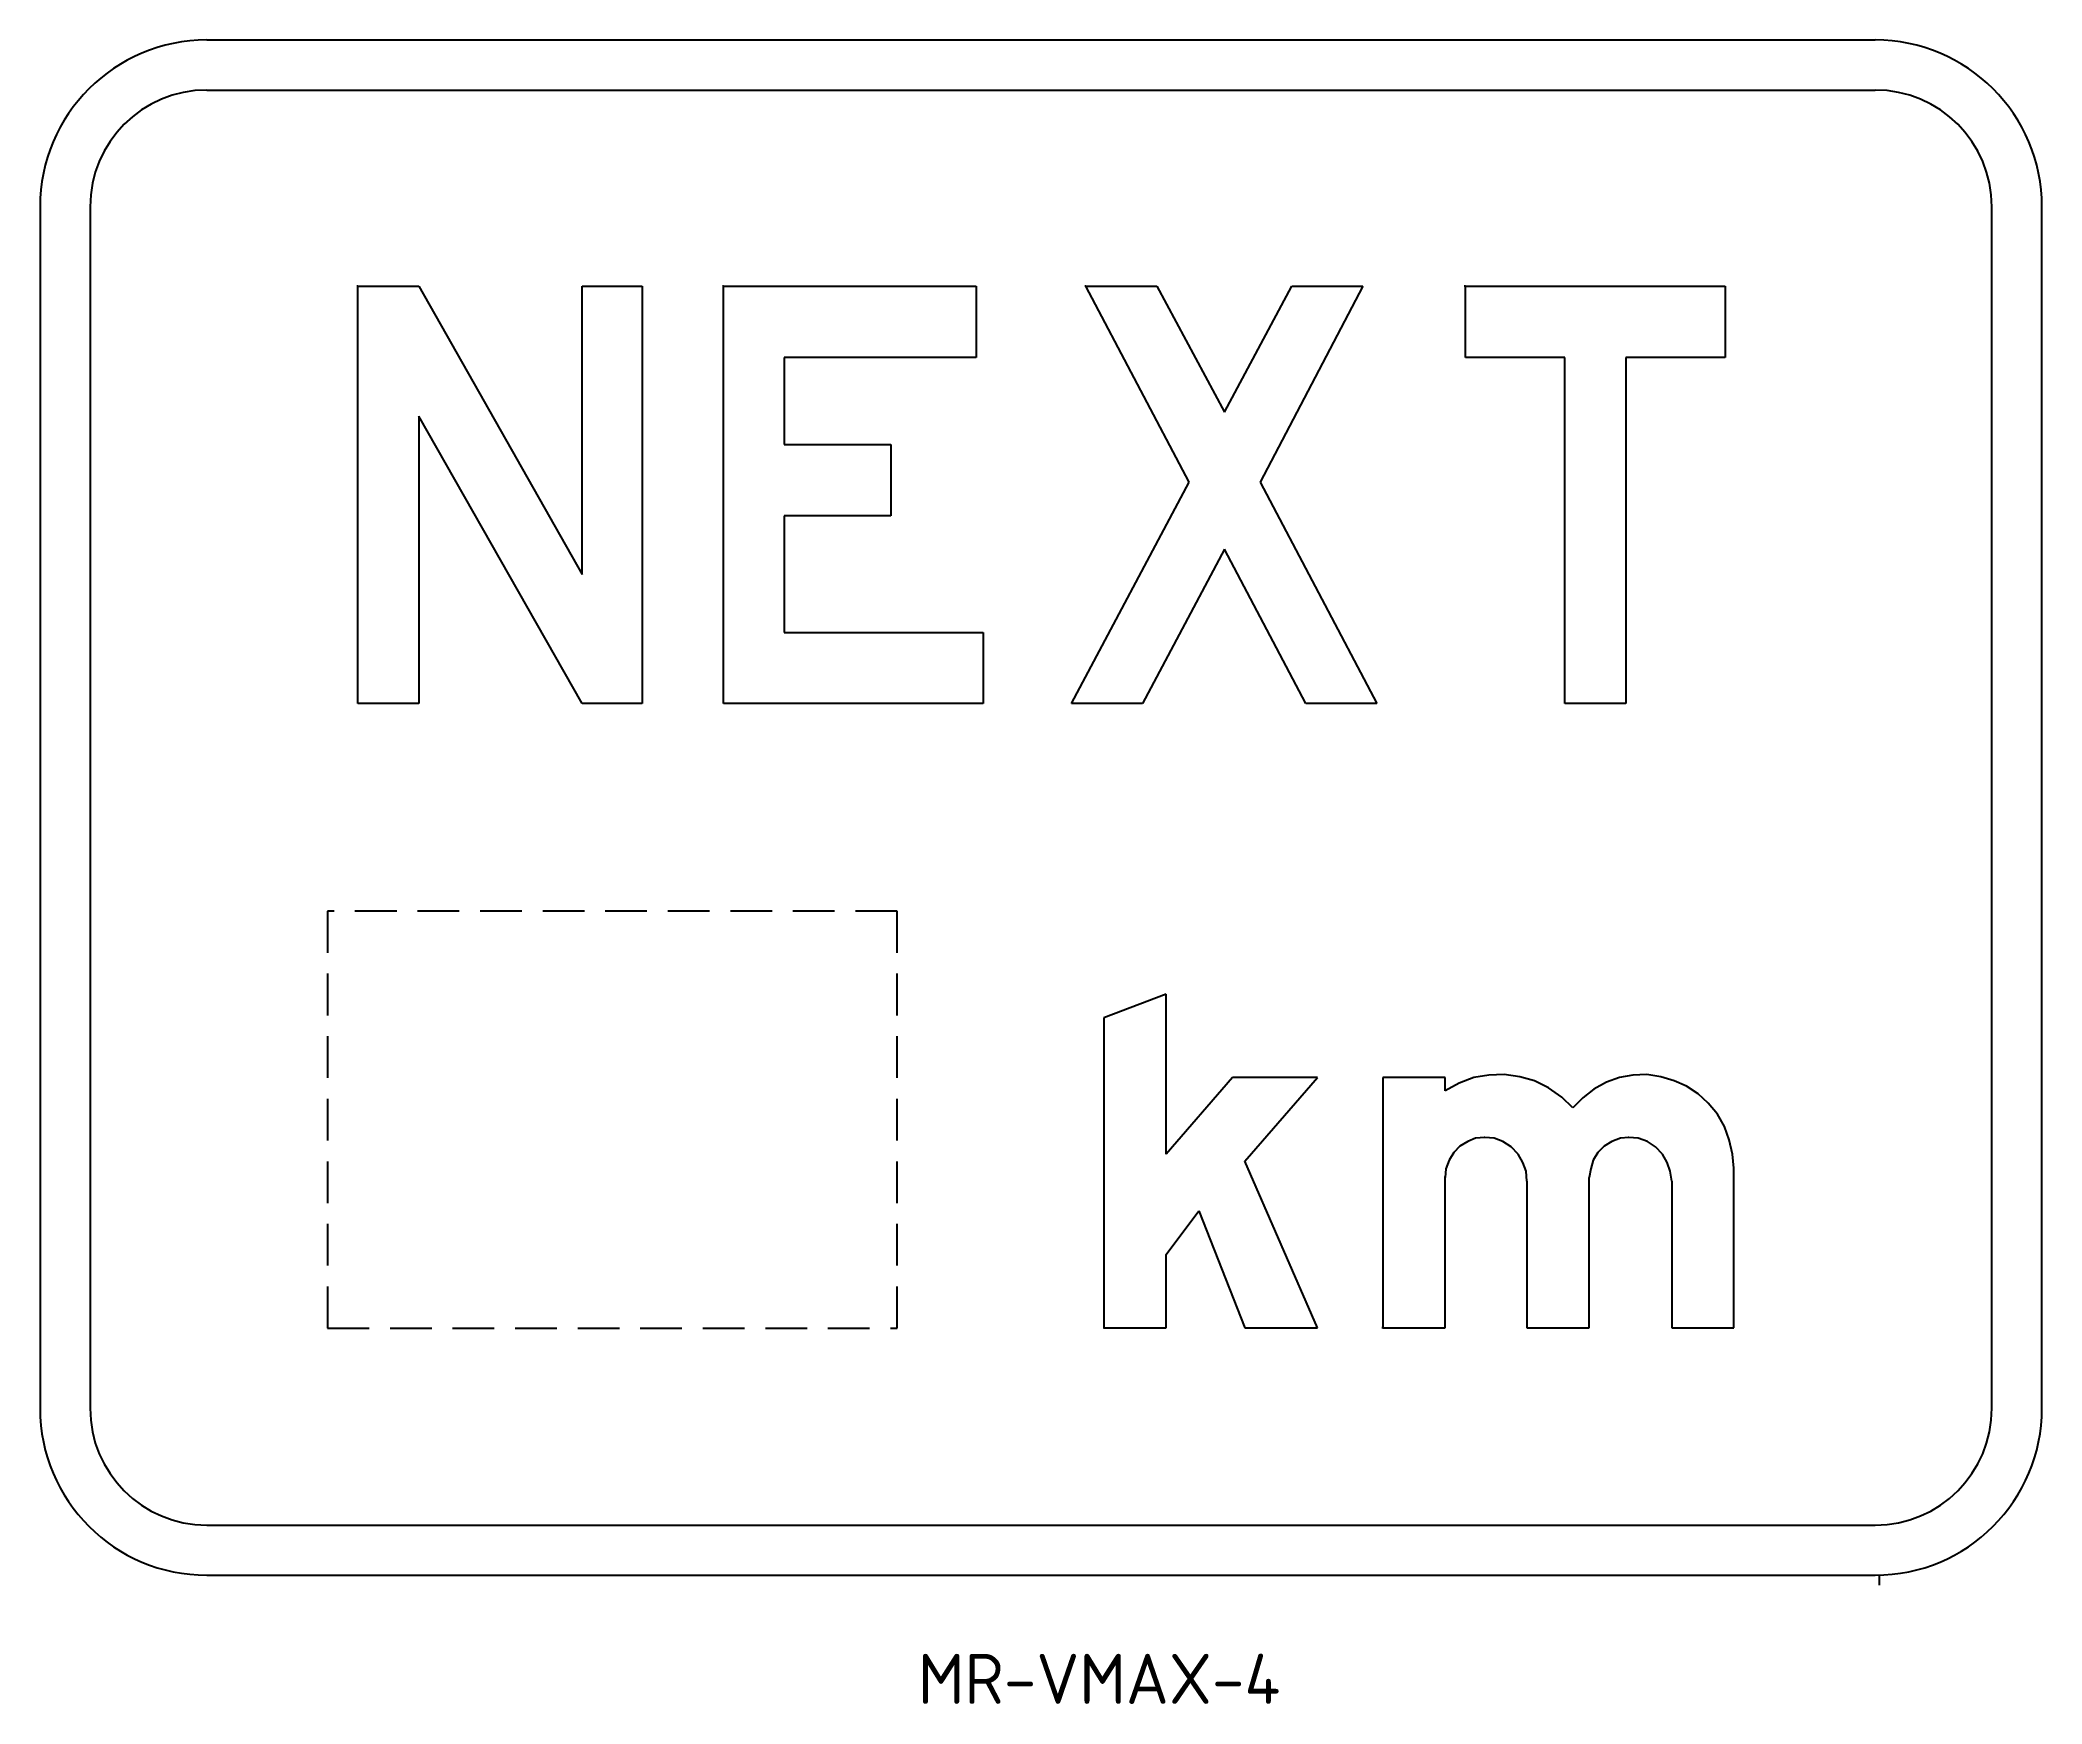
# Model space of a CAD drawing. Extents: x 157 to 277, y 148 to 248.
import ezdxf

# ---------------------------------------------------------------- set-up
doc = ezdxf.new("R2010")
doc.units = 0
doc.linetypes.add('CENTERX2', pattern=[101.6, 63.5, -12.7, 12.7, -12.7])
doc.linetypes.add('DASHED', pattern=[0.75, 0.5, -0.25])
doc.layers.get('0').update_dxf_attribs({"linetype": 'CONTINUOUS'})
doc.layers.add('T25', color=1, linetype='CONTINUOUS')
doc.styles.add('ISO', font='iso3098b.shx')

msp = doc.modelspace()

# ---------------------------------------------------------------- linework, layer by layer
at = {"color": 1}
for p, q in [((176.42, 232.92), (176.36, 232.92)), ((176.42, 232.92), (180.07, 232.92)), ((176.42, 207.91), (176.42, 232.92)), ((180.07, 232.92), (189.87, 215.64)), ((189.87, 215.64), (189.87, 232.92)), ((189.87, 232.92), (193.46, 232.92)), ((193.46, 232.92), (193.46, 207.91)), ((198.33, 232.92), (198.27, 232.92)), ((198.33, 232.92), (213.48, 232.92)), ((198.33, 207.91), (198.33, 232.92)), ((213.48, 232.92), (213.48, 228.66)), ((220.05, 232.92), (219.99, 232.92)), ((220.05, 232.92), (224.31, 232.92)), ((226.26, 221.18), (220.05, 232.92)), ((224.31, 232.92), (228.38, 225.38)), ((228.38, 225.38), (232.4, 232.92)), ((236.66, 232.92), (230.51, 221.18)), ((232.4, 232.92), (236.66, 232.92)), ((242.81, 232.92), (242.74, 232.92)), ((242.81, 232.92), (258.38, 232.92)), ((242.81, 228.66), (242.81, 232.92)), ((258.38, 232.92), (258.38, 228.66)), ((213.48, 228.66), (201.98, 228.66)), ((201.98, 228.66), (201.98, 223.43)), ((248.77, 228.66), (242.81, 228.66)), ((248.77, 207.91), (248.77, 228.66)), ((258.38, 228.66), (252.42, 228.66)), ((252.42, 228.66), (252.42, 207.91)), ((189.87, 207.91), (180.07, 225.13)), ((180.07, 225.13), (180.07, 207.91)), ((201.98, 223.43), (208.37, 223.43)), ((208.37, 223.43), (208.37, 219.17)), ((219.2, 207.91), (226.26, 221.18)), ((230.51, 221.18), (237.51, 207.91)), ((208.37, 219.17), (201.98, 219.17)), ((201.98, 219.17), (201.98, 212.17)), ((228.38, 217.16), (223.46, 207.91)), ((233.25, 207.91), (228.38, 217.16)), ((201.98, 212.17), (213.9, 212.17)), ((213.9, 212.17), (213.9, 207.91)), ((180.07, 207.91), (176.42, 207.91)), ((193.46, 207.91), (189.87, 207.91)), ((213.9, 207.91), (198.33, 207.91)), ((223.46, 207.91), (219.2, 207.91)), ((237.51, 207.91), (233.25, 207.91)), ((252.42, 207.91), (248.77, 207.91)), ((224.88, 190.49), (221.14, 189.09)), ((224.88, 180.92), (224.88, 190.49)), ((221.14, 189.09), (221.14, 170.51)), ((228.85, 185.5), (224.88, 180.92)), ((233.94, 185.5), (228.85, 185.5)), ((229.59, 180.5), (233.94, 185.5)), ((241.59, 185.5), (237.86, 185.5)), ((237.86, 185.5), (237.86, 170.51)), ((241.59, 184.7), (241.59, 185.5)), ((242.43, 185.17), (241.59, 184.7)), ((243.32, 185.5), (242.43, 185.17)), ((244.21, 185.64), (243.32, 185.5)), ((245.14, 185.68), (244.21, 185.64)), ((246.07, 185.54), (245.14, 185.68)), ((246.96, 185.31), (246.07, 185.54)), ((247.8, 184.89), (246.96, 185.31)), ((248.59, 184.33), (247.8, 184.89)), ((251.26, 185.22), (250.51, 184.8)), ((252.05, 185.5), (251.26, 185.22)), ((252.84, 185.64), (252.05, 185.5)), ((253.68, 185.68), (252.84, 185.64)), ((254.52, 185.54), (253.68, 185.68)), ((255.32, 185.31), (254.52, 185.54)), ((256.06, 184.98), (255.32, 185.31)), ((256.76, 184.52), (256.06, 184.98)), ((249.25, 183.68), (248.59, 184.33)), ((249.85, 184.28), (249.25, 183.68)), ((250.51, 184.8), (249.85, 184.28)), ((257.37, 183.96), (256.76, 184.52)), ((257.93, 183.3), (257.37, 183.96)), ((258.35, 182.56), (257.93, 183.3)), ((258.63, 181.76), (258.35, 182.56)), ((242.48, 181.39), (242.11, 181.02)), ((242.95, 181.67), (242.48, 181.39)), ((243.41, 181.86), (242.95, 181.67)), ((243.97, 181.9), (243.41, 181.86)), ((243.97, 181.9), (243.93, 181.9)), ((244.53, 181.86), (243.97, 181.9)), ((245.05, 181.67), (244.53, 181.86)), ((245.56, 181.34), (245.05, 181.67)), ((245.98, 180.92), (245.56, 181.34)), ((251.12, 181.39), (250.74, 181.02)), ((251.58, 181.67), (251.12, 181.39)), ((252.1, 181.86), (251.58, 181.67)), ((252.61, 181.9), (252.1, 181.86)), ((252.61, 181.9), (252.56, 181.9)), ((253.17, 181.86), (252.61, 181.9)), ((253.73, 181.67), (253.17, 181.86)), ((254.2, 181.34), (253.73, 181.67)), ((254.62, 180.92), (254.2, 181.34)), ((258.82, 180.92), (258.63, 181.76)), ((233.94, 170.51), (229.59, 180.5)), ((241.64, 180.04), (241.59, 179.52)), ((241.83, 180.55), (241.64, 180.04)), ((242.11, 181.02), (241.83, 180.55)), ((246.26, 180.41), (245.98, 180.92)), ((246.45, 179.9), (246.26, 180.41)), ((250.32, 180.04), (250.23, 179.52)), ((250.46, 180.55), (250.32, 180.04)), ((250.74, 181.02), (250.46, 180.55)), ((254.9, 180.41), (254.62, 180.92)), ((255.08, 179.9), (254.9, 180.41)), ((258.91, 180.08), (258.82, 180.92)), ((258.91, 170.51), (258.91, 180.08)), ((241.59, 179.52), (241.54, 179.52)), ((241.59, 179.52), (241.54, 179.52)), ((241.59, 170.51), (241.59, 179.52)), ((246.49, 179.29), (246.45, 179.9)), ((246.49, 179.29), (246.49, 170.51)), ((250.23, 179.52), (250.18, 179.52)), ((250.23, 179.52), (250.18, 179.52)), ((250.23, 170.51), (250.23, 179.52)), ((255.18, 179.29), (255.08, 179.9)), ((255.18, 179.29), (255.18, 170.51)), ((224.88, 174.9), (226.84, 177.51)), ((226.84, 177.51), (229.59, 170.51)), ((224.88, 170.51), (224.88, 174.9)), ((221.14, 170.51), (221.1, 170.51)), ((221.14, 170.51), (224.88, 170.51)), ((229.59, 170.51), (233.94, 170.51)), ((237.86, 170.51), (237.81, 170.51)), ((237.86, 170.51), (241.59, 170.51)), ((246.49, 170.51), (250.23, 170.51)), ((255.18, 170.51), (258.91, 170.51))]:
    msp.add_line(p, q, dxfattribs=at)
at = {"layer": 'T25', "color": 3}
for p, q in [((167.37, 247.68), (267.37, 247.68)), ((167.37, 244.68), (267.37, 244.68)), ((157.37, 237.68), (157.37, 165.68)), ((160.37, 237.68), (160.37, 165.68)), ((274.37, 165.68), (274.37, 237.68)), ((277.37, 165.68), (277.37, 237.68)), ((167.37, 158.68), (267.37, 158.68)), ((167.37, 155.68), (267.37, 155.68))]:
    msp.add_line(p, q, dxfattribs=at)
at = {"layer": 'T25', "linetype": 'Continuous'}
msp.add_line((174.6, 170.48), (176.37, 170.48), dxfattribs=at)
at = {"layer": 'T25', "linetype": 'CENTERX2'}
msp.add_line((267.62, 155.68), (267.62, 155.09), dxfattribs=at)
at = {"layer": 'T25', "linetype": 'DASHED', "ltscale": 5}
msp.add_lwpolyline([(174.6, 170.48), (208.75, 170.48), (208.75, 195.48), (174.6, 195.48)], close=True, dxfattribs=at)
at = {"layer": 'T25', "color": 3}
for centre, radius, start, end in [((167.37, 237.68), 10, 90, 180), ((267.37, 237.68), 10, 0, 90), ((167.37, 237.68), 7, 90, 180), ((267.37, 237.68), 7, 0, 90), ((167.37, 165.68), 10, 180, 270), ((167.37, 165.68), 7, 180, 270), ((267.37, 165.68), 10, 270, 0), ((267.37, 165.68), 7, 270, 0)]:
    msp.add_arc(centre, radius, start, end, dxfattribs=at)

# ---------------------------------------------------------------- texts
at = {"layer": 'T25', "color": 3, "style": 'ISO'}
msp.add_text('MR-VMAX-4', height=3, dxfattribs=at).set_placement((209.99, 147.97))

doc.saveas('drawing.dxf')
